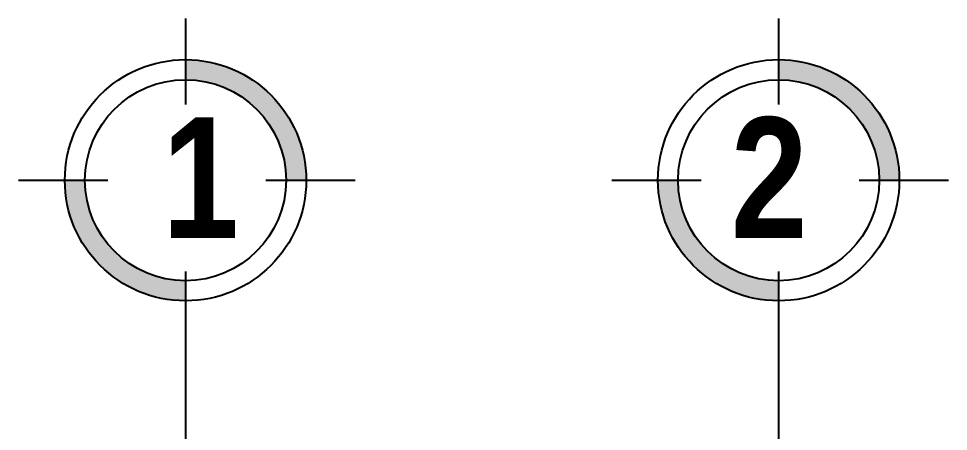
# Model space of a CAD drawing. Header units: metres. Extents: x 258817 to 259192, y 1878716 to 1878911.
# Drawn here: x 258997.753 to 258999.681, y 1878829.179 to 1878830.035 of the extents above; entities that cross this region are included whole.
import ezdxf

# ---------------------------------------------------------------- set-up
doc = ezdxf.new("R2010")
doc.units = ezdxf.units.M
doc.header["$MEASUREMENT"] = 0
doc.linetypes.add('ACAD_ISO04W100', pattern=[30, 24, -3, 0, -3])
doc.layers.add('.3EJES', color=1, linetype='Continuous', lineweight=20)
doc.layers.add('07-Ejes', color=8, linetype='Continuous')
doc.layers.add('Vistas', color=7, linetype='Continuous')
doc.styles.add('dani-100Textos', font='techb___.ttf', dxfattribs={"height": 0.25})

# ---------------------------------------------------------------- blocks, each defined once
blk = doc.blocks.new('eje numero')
at = {"layer": '07-Ejes'}
h = blk.add_hatch(color=1, dxfattribs=at)
h.dxf.hatch_style = 1
h.paths.add_polyline_path([(496.1157, 205.5492), (496.1157, 205.4992, -0.414214), (496.3657, 205.2492), (496.4157, 205.2492, 0.414214)])
h.paths.add_polyline_path([(495.8657, 205.2492), (495.8157, 205.2492, 0.414214), (496.1157, 204.9492), (496.1157, 204.9992, -0.414214)])
at = {"layer": '07-Ejes', "color": 1}
for points in [[(496.1157, 205.6513), (496.1157, 205.438)], [(495.7007, 205.2492), (495.9228, 205.2492)], [(496.3158, 205.2492), (496.5378, 205.2492)]]:
    blk.add_lwpolyline(points, dxfattribs=at)
for radius in [0.3, 0.25]:
    blk.add_circle((496.1157, 205.2492), radius, dxfattribs=at)
blk = doc.blocks.new('*U165')
at = {"color": 1, "linetype": 'ACAD_ISO04W100', "ltscale": 0.1}
blk.add_lwpolyline([(0, 0.7115), (0, -0.6732)], dxfattribs=at)
at = {"layer": '.3EJES', "xscale": 0.8340043413883207, "yscale": 0.8340043413883207, "zscale": 0.8340043413883207}
blk.add_blockref('eje numero', (-413.7626, -170.278), dxfattribs=at)
at = {"style": 'dani-100Textos'}
blk.add_attdef('1', (-0.0483, 0.781), '', height=0.25, dxfattribs=at)
blk = doc.blocks.new('*U169')
at = {"color": 1, "linetype": 'ACAD_ISO04W100', "ltscale": 0.1}
blk.add_lwpolyline([(0, 0.7115), (0, -0.6732)], dxfattribs=at)
at = {"layer": '.3EJES', "xscale": 0.8340043413883207, "yscale": 0.8340043413883207, "zscale": 0.8340043413883207}
blk.add_blockref('eje numero', (-413.7626, -170.278), dxfattribs=at)
at = {"style": 'dani-100Textos'}
blk.add_attdef('1', (-0.0992, 0.781), '', height=0.25, dxfattribs=at)

msp = doc.modelspace()

# ---------------------------------------------------------------- block references
at = {"layer": 'Vistas'}
for name, p, values in [('*U165', (258998.09863, 1878828.79935), {'1': '1'}), ('*U169', (258999.32863, 1878828.79935), {'1': '2'})]:
    msp.add_blockref(name, p, dxfattribs=at).add_auto_attribs(values)

doc.saveas('drawing.dxf')
